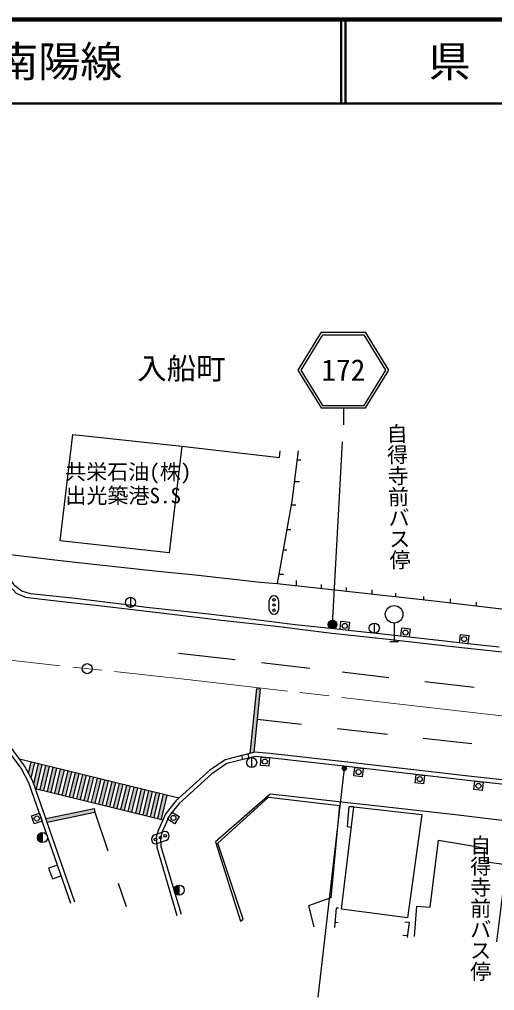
# Model space of a CAD drawing. Units: millimetres at full size, sheet at 1:1000; details may follow other scales. Extents: x 40000 to 680000, y 20000 to 380000.
# Drawn here: x 259502 to 315972, y 264573 to 380000 of the extents above; entities that cross this region are included whole.
import ezdxf
from ezdxf.enums import TextEntityAlignment as Align

# ---------------------------------------------------------------- set-up
doc = ezdxf.new("R2010")
doc.units = ezdxf.units.MM
doc.header["$LTSCALE"] = 1000
doc.linetypes.add('CHAIN', pattern=[18.5, 12, -1.5, 3.5, -1.5])
for name, color, linetype, lineweight in [('M-BGD', 7, 'Continuous', 25), ('M-BGD-EXST', 7, 'Continuous', 25), ('M-BMK', 2, 'CHAIN', 13), ('M-BMK-SRVR', 3, 'Continuous', 25), ('M-STR-STRC', 7, 'Continuous', 25), ('M-TTL', 2, 'Continuous', 140), ('M-TTL-LINE', 7, 'Continuous', 50)]:
    doc.layers.add(name, color=color, linetype=linetype, lineweight=lineweight)
doc.layers.add('M-BMK-HTXT', color=7, linetype='Continuous')
doc.layers.add('M-TTL-TXT', color=7, linetype='Continuous')
doc.styles.add('@ＭＳ ゴシック', font='')
doc.styles.add('ＭＳ ゴシック', font='')
doc.styles.get('@ＭＳ ゴシック').set_extended_font_data('@MS Gothic')
doc.styles.get('ＭＳ ゴシック').set_extended_font_data('MS Gothic')

msp = doc.modelspace()

# ---------------------------------------------------------------- hatches: boundary and pattern name
at = {"layer": 'M-BGD'}
for points in [[(262239, 283353, 0.41421), (261639, 282753, 0.41421), (262239, 282153)], [(278488, 277116, 0.41421), (277888, 276516, 0.41421), (278488, 275916)]]:
    msp.add_hatch(color=256, dxfattribs=at).paths.add_polyline_path(points)
at = {"layer": 'M-BGD-EXST'}
msp.add_hatch(color=256, dxfattribs=at).paths.add_polyline_path([(298363, 290977, 1), (297863, 290977, 1)])
at = {"layer": 'M-STR-STRC'}
for points in [[(297207, 308096, 1), (296207, 308096, 1)], [(288115, 300427), (287667, 300471), (286895, 292745), (287359, 292860)], [(261343, 291652), (260906, 291759), (260579, 290420), (260897, 289827)], [(262217, 291439), (261780, 291545), (261196, 289157), (261392, 288593), (261515, 288563)], [(263092, 291225), (262654, 291332), (261952, 288456), (262389, 288349)], [(263966, 291011), (263529, 291118), (262826, 288243), (263263, 288136)], [(264840, 290797), (264403, 290904), (263700, 288029), (264137, 287922)], [(265714, 290584), (265277, 290691), (264574, 287815), (265012, 287708)], [(266589, 290370), (266151, 290477), (265449, 287602), (265886, 287495)], [(267463, 290156), (267026, 290263), (266323, 287388), (266760, 287281)], [(268337, 289943), (267900, 290050), (267197, 287174), (267634, 287067)], [(269211, 289729), (268774, 289836), (268072, 286961), (268509, 286854)], [(270086, 289515), (269649, 289622), (268946, 286747), (269383, 286640)], [(270960, 289302), (270523, 289409), (269820, 286533), (270257, 286426)], [(271834, 289088), (271397, 289195), (270694, 286320), (271131, 286213)], [(272708, 288874), (272271, 288981), (271569, 286106), (272006, 285999)], [(273583, 288661), (273146, 288767), (272443, 285892), (272880, 285785)], [(274457, 288447), (274020, 288554), (273317, 285678), (273754, 285572)], [(275331, 288233), (274894, 288340), (274191, 285465), (274629, 285358)], [(276206, 288020), (275768, 288126), (275066, 285251), (275503, 285144)], [(277080, 287806), (276643, 287913), (275940, 285037), (276377, 284931)], [(268474, 285791), (268380, 286231), (262635, 285006), (262783, 284577)]]:
    msp.add_hatch(color=256, dxfattribs=at).paths.add_polyline_path(points)

# ---------------------------------------------------------------- linework, layer by layer
at = {"layer": 'M-BGD'}
for p, q in [((292504, 327668), (292948, 327668)), ((292178, 325098), (292789, 325098)), ((291804, 322319), (292336, 322319)), ((291284, 319376), (291740, 319376)), ((290857, 316957), (291270, 316957)), ((290347, 314075), (290900, 314075)), ((292436, 312714), (292436, 313295)), ((295393, 312376), (295393, 312851)), ((298363, 312037), (298363, 312498)), ((301407, 311697), (301407, 312186)), ((304240, 311383), (304240, 311817)), ((272699, 311316), (272699, 310116)), ((307565, 311014), (307565, 311430)), ((310738, 310649), (310738, 311136)), ((313828, 310290), (313828, 310750)), ((301678, 308250), (301678, 307050)), ((304036, 308242), (304036, 306067)), ((286045, 292019), (285924, 292504)), ((286816, 292210), (286695, 292695)), ((287102, 292283), (287102, 291083)), ((262239, 282153), (262239, 283353)), ((278488, 275916), (278488, 277116)), ((285779, 272824), (286103, 273046)), ((297009, 272710), (297393, 272674)), ((305625, 271097), (305063, 271123))]:
    msp.add_line(p, q, dxfattribs=at)
for points in [[(251900, 332172), (256183, 318788), (257368, 314897), (258041, 313007), (259128, 311818), (260214, 311348), (262149, 311081), (264924, 310778), (269596, 310276), (276999, 309400), (283530, 308595), (290061, 307874), (296295, 307110), (302979, 306390), (310628, 305527), (320163, 304496), (326649, 303719), (337363, 302495), (346345, 301426), (361492, 299766), (371665, 298466), (404291, 294815)], [(316523, 305394), (312802, 305795), (311808, 305903), (305826, 306572), (304832, 306684), (298605, 307364), (297611, 307471), (292281, 308049), (287299, 308670), (281665, 309365), (274615, 310119), (271894, 310459), (266129, 311169), (260805, 311746), (259771, 312041), (258944, 312661), (258412, 313473), (257953, 314760), (257007, 317834), (256386, 319772), (254745, 325004), (253061, 330193), (252424, 332295)], [(278789, 329260), (290401, 327945), (290508, 328717)], [(292641, 328743), (291880, 322747), (290153, 312975)], [(257399, 316511), (264401, 315699), (269414, 315145), (275591, 314467), (280375, 313990), (288142, 313116), (290153, 312975), (299112, 311951), (308420, 310919), (324177, 309086), (336554, 307546), (351390, 305979), (366807, 304263), (379821, 302768), (393039, 301197), (408287, 299464)], [(303511, 306067), (304036, 306067), (304561, 306067)], [(266072, 275087), (261086, 289476), (260122, 291271), (258360, 293676), (255703, 295579), (253532, 296588), (250632, 297186), (245827, 297774), (242518, 298085), (236709, 298600), (230036, 299138), (222069, 299291), (210863, 299240), (201037, 298644), (194299, 298065), (190328, 297440), (187810, 296986), (181603, 295706), (178254, 295058)], [(265600, 274924), (260626, 289275), (259698, 291004), (258004, 293316), (255450, 295145), (253374, 296110), (250551, 296693), (245773, 297277), (242473, 297587), (236666, 298102), (230011, 298638), (222065, 298791), (210880, 298740), (201074, 298146), (194359, 297568), (190411, 296947), (187905, 296495), (181701, 295215), (178343, 294566)], [(396204, 260635), (390343, 278359), (389233, 280080), (387784, 281241), (385844, 281695), (376628, 282772), (366484, 284027), (354758, 285251), (345112, 286397), (337651, 287271), (327037, 288492), (312866, 290039), (298125, 291746), (289261, 292746), (287489, 292892), (283962, 292017), (282073, 290715), (278111, 287158), (276893, 285633), (276008, 283603), (275748, 282806), (275828, 281625), (278227, 273512)], [(395729, 260478), (389889, 278142), (388857, 279740), (387560, 280780), (385757, 281202), (376568, 282276), (366427, 283530), (354703, 284754), (345053, 285901), (337594, 286775), (326981, 287995), (312810, 289542), (298068, 291249), (289213, 292249), (287529, 292387), (284171, 291553), (282384, 290321), (278476, 286813), (277325, 285372), (276476, 283425), (276254, 282743), (276323, 281714), (278707, 273653)], [(390425, 276519), (378988, 277805), (369437, 278863), (358514, 280149), (351101, 281022), (344445, 281710), (336574, 282628), (330103, 283362), (322389, 284120), (311328, 285451), (289300, 287930), (282819, 282239), (285779, 272824)], [(286103, 273046), (283093, 282074), (289087, 287543), (297542, 286575), (296495, 275610), (293877, 274642), (294505, 272156)], [(299246, 286401), (298648, 286427), (298467, 284065), (298959, 284006)], [(306439, 271019), (306747, 274598), (308325, 274483), (309326, 282448), (314753, 281525), (314753, 279908), (317332, 279562), (316215, 270365)], [(264023, 279474), (262954, 279113), (263436, 277853), (264461, 278208)], [(297430, 274351), (297134, 274376), (296961, 272069)], [(305313, 272756), (305824, 272719), (305599, 270886)]]:
    msp.add_lwpolyline(points, dxfattribs=at)
for points in [[(265859, 330665), (278789, 329260), (277290, 316615), (264329, 318020)], [(297718, 308465), (298712, 308358), (298605, 307364), (297611, 307471)], [(304944, 307678), (305938, 307566), (305826, 306572), (304832, 306684)], [(311916, 306897), (312910, 306789), (312802, 305795), (311808, 305903)], [(289131, 291252), (288134, 291334), (288216, 292331), (289213, 292249)], [(300246, 289991), (299253, 290106), (299368, 291099), (300361, 290984)], [(307515, 289149), (306521, 289264), (306636, 290257), (307630, 290142)], [(314503, 288352), (313508, 288460), (313617, 289454), (314611, 289346)], [(299246, 286401), (307321, 285492), (305607, 273213), (297792, 274252)], [(261261, 284391), (260933, 285335), (261878, 285663), (262205, 284718)], [(278498, 285248), (277967, 284401), (277119, 284932), (277650, 285779)]]:
    msp.add_lwpolyline(points, close=True, dxfattribs=at)
for centre, radius in [((272699, 310716), 600), ((304036, 309292), 1050), ((298162, 307915), 300), ((301678, 307650), 600), ((305385, 307125), 300), ((312359, 306346), 300), ((287102, 291683), 600), ((288673, 291791), 300), ((299807, 290545), 300), ((307075, 289703), 300), ((314060, 288903), 300), ((261569, 285027), 300), ((277809, 285090), 300), ((262239, 282753), 600), ((278488, 276516), 600)]:
    msp.add_circle(centre, radius, dxfattribs=at)
at = {"layer": 'M-BGD-EXST'}
msp.add_line((298113, 290977), (294967, 263772), dxfattribs=at)
msp.add_circle((298113, 290977), 250, dxfattribs=at)
at = {"layer": 'M-BMK'}
msp.add_lwpolyline([(174607, 301901), (181481, 303348), (184833, 303992), (192485, 305131), (201378, 306108), (211308, 306794), (215395, 306892), (223403, 306881), (229726, 306604), (237257, 306041), (252415, 304492), (279428, 301534), (309543, 298063), (338240, 294794), (364500, 291739), (396850, 287980), (430547, 284183)], dxfattribs=at)
at = {"layer": 'M-BMK-SRVR'}
msp.add_circle((267561, 302833), 600, dxfattribs=at)
at = {"layer": 'M-STR-STRC'}
for p, q in [((295363, 342829), (292599, 338329)), ((295363, 342829), (300635, 342829)), ((303399, 338329), (300635, 342829)), ((295531, 342529), (292951, 338329)), ((295531, 342529), (300467, 342529)), ((303047, 338329), (300467, 342529)), ((292599, 338329), (295363, 333829)), ((292951, 338329), (295531, 334129)), ((300467, 334129), (303047, 338329)), ((300635, 333829), (303399, 338329)), ((295363, 333829), (300635, 333829)), ((295531, 334129), (300467, 334129)), ((297999, 333829), (297999, 331829)), ((296707, 308096), (297894, 329784)), ((289202, 309845), (289202, 310945)), ((290302, 310945), (290302, 309845)), ((278425, 304690), (285123, 303914)), ((288255, 303551), (294011, 302885)), ((297850, 302440), (303403, 301797)), ((307690, 301300), (313558, 300621)), ((287667, 300471), (286895, 292745)), ((288115, 300427), (287359, 292860)), ((287667, 300471), (288115, 300427)), ((287755, 296822), (293044, 296223)), ((297316, 295739), (303254, 295066)), ((307470, 294589), (313278, 293931)), ((259515, 292099), (278458, 287469)), ((260579, 290420), (260906, 291759)), ((260897, 289827), (261343, 291652)), ((261196, 289157), (261780, 291545)), ((261515, 288563), (262217, 291439)), ((261952, 288456), (262654, 291332)), ((262389, 288349), (263092, 291225)), ((262826, 288243), (263529, 291118)), ((263263, 288136), (263966, 291011)), ((263700, 288029), (264403, 290904)), ((264137, 287922), (264840, 290797)), ((264574, 287815), (265277, 290691)), ((265012, 287708), (265714, 290584)), ((265449, 287602), (266151, 290477)), ((265886, 287495), (266589, 290370)), ((266323, 287388), (267026, 290263)), ((266760, 287281), (267463, 290156)), ((267197, 287174), (267900, 290050)), ((267634, 287067), (268337, 289943)), ((268072, 286961), (268774, 289836)), ((268509, 286854), (269211, 289729)), ((261392, 288593), (276567, 284884)), ((268946, 286747), (269649, 289622)), ((269383, 286640), (270086, 289515)), ((269820, 286533), (270523, 289409)), ((270257, 286426), (270960, 289302)), ((270694, 286320), (271397, 289195)), ((271131, 286213), (271834, 289088)), ((271569, 286106), (272271, 288981)), ((272006, 285999), (272708, 288874)), ((272443, 285892), (273146, 288767)), ((272880, 285785), (273583, 288661)), ((273317, 285678), (274020, 288554)), ((273754, 285572), (274457, 288447)), ((274191, 285465), (274894, 288340)), ((274629, 285358), (275331, 288233)), ((275066, 285251), (275768, 288126)), ((275503, 285144), (276206, 288020)), ((275940, 285037), (276643, 287913)), ((276377, 284931), (277080, 287806)), ((262635, 285006), (268380, 286231)), ((262783, 284577), (268474, 285791)), ((268380, 286231), (268474, 285791)), ((268474, 285791), (270008, 281199)), ((275539, 283068), (276568, 283456)), ((276956, 282427), (275927, 282038)), ((271235, 277333), (272181, 274577))]:
    msp.add_line(p, q, dxfattribs=at)
for centre, radius in [((289758, 311019), 150), ((289758, 310399), 150), ((289758, 309779), 150), ((296707, 308096), 500), ((276254, 282743), 150), ((276834, 282962), 150), ((275674, 282524), 150)]:
    msp.add_circle(centre, radius, dxfattribs=at)
for centre, start, end in [((289752, 310945), 90, 180), ((289752, 310945), 0, 90), ((289752, 309845), 180, 270), ((289752, 309845), 270, 0), ((275733, 282553), 110.66708, 200.66708), ((276762, 282941), 20.66708, 110.66708), ((276762, 282941), 290.66708, 20.66708), ((275733, 282553), 200.66708, 290.66708)]:
    msp.add_arc(centre, 550, start, end, dxfattribs=at)
at = {"layer": 'M-TTL'}
msp.add_line((680000, 380000), (40000, 380000), dxfattribs=at)
at = {"layer": 'M-TTL-LINE'}
for p, q in [((297750, 380000), (297750, 370000)), ((298250, 380000), (298250, 370000)), ((40000, 370000), (680000, 370000))]:
    msp.add_line(p, q, dxfattribs=at)

# ---------------------------------------------------------------- texts
at = {"layer": 'M-BMK-HTXT', "style": 'ＭＳ ゴシック'}
for s, height, p in [('入船町', 2566, (273500, 336465)), ('共栄石油(株)', 1833, (264925, 324763)), ('出光築港S.S', 1833, (264963, 321941))]:
    msp.add_text(s, height=height, dxfattribs=at).set_placement(p, align=Align.BOTTOM_LEFT)
at = {"layer": 'M-BMK-HTXT', "style": '@ＭＳ ゴシック'}
for rotation, p in [(271.343, (302854, 331998)), (270, (312826, 283116))]:
    msp.add_text('自得寺前バス停', height=1833, rotation=rotation, dxfattribs=at).set_placement(p, align=Align.BOTTOM_LEFT)
at = {"layer": 'M-STR-STRC', "style": 'ＭＳ ゴシック'}
msp.add_text('172', height=2566, dxfattribs=at).set_placement((297999, 338329), align=Align.MIDDLE_CENTER)
at = {"layer": 'M-TTL-TXT', "style": 'ＭＳ ゴシック'}
msp.add_text('一般県道\u3000徳山新南陽線', height=3666, dxfattribs=at).set_placement((216734, 375000), align=Align.MIDDLE_LEFT)
msp.add_text('県\u3000名', height=3666, dxfattribs=at).set_placement((315625, 375000), align=Align.MIDDLE_CENTER)

doc.saveas('drawing.dxf')
